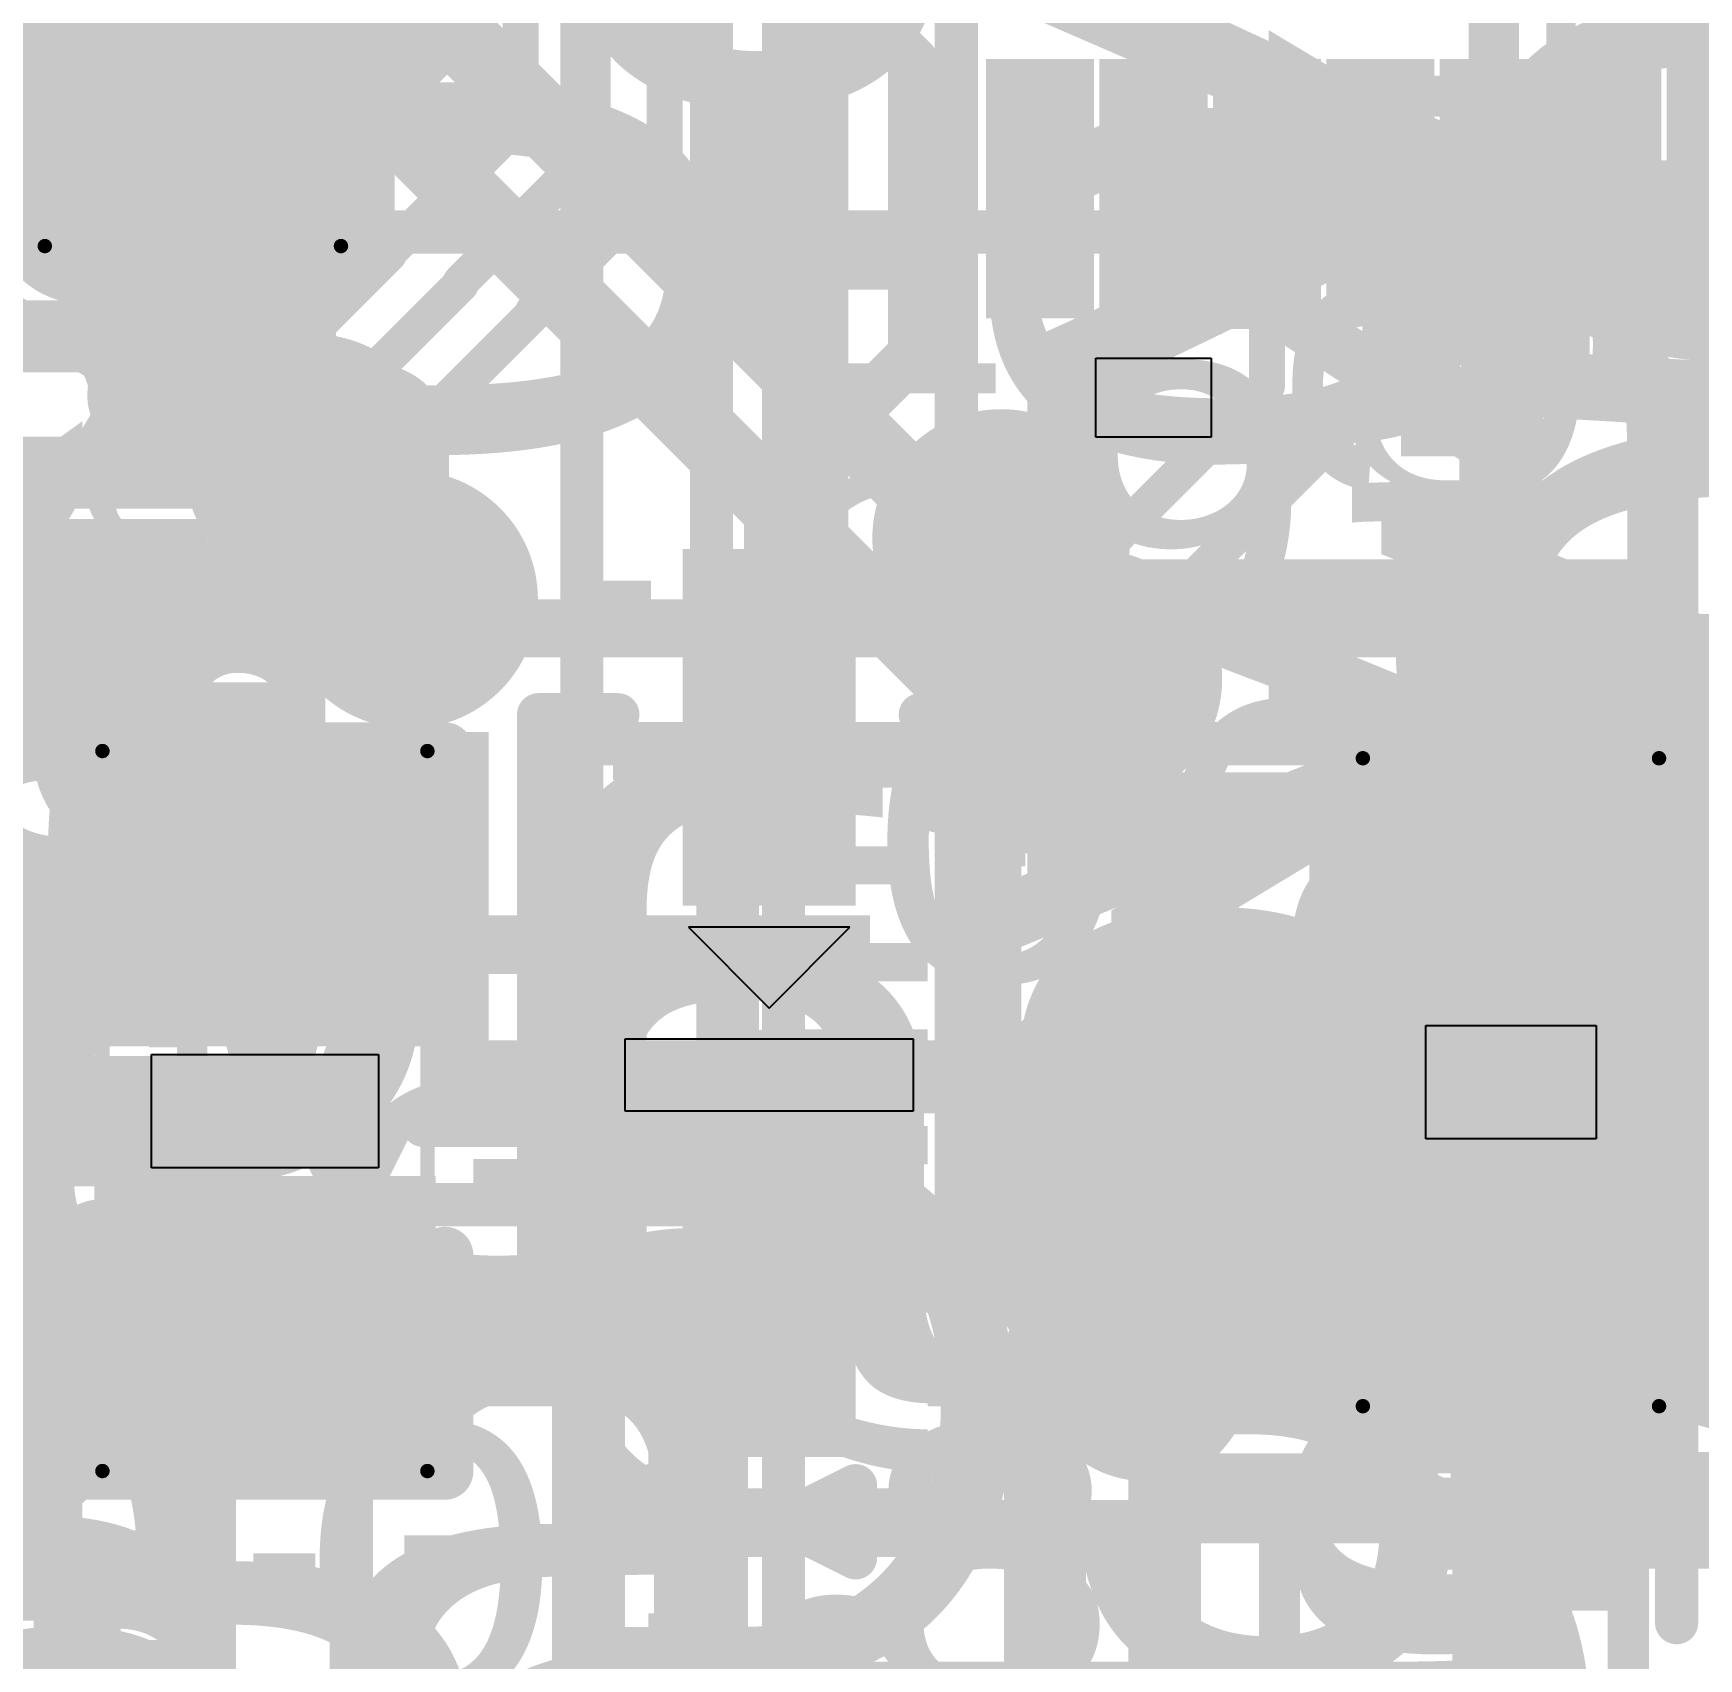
# Model space of a CAD drawing. Header units: inches. Extents: x -2.12 to 4.45, y -3.15 to 1.57.
# Drawn here: x 2.3906 to 2.6219, y -0.7616 to -0.536 of the extents above; entities that cross this region are included whole.
import ezdxf

# ---------------------------------------------------------------- set-up
doc = ezdxf.new("R2010")
doc.units = ezdxf.units.IN
doc.header["$MEASUREMENT"] = 0
for name, color, linetype in [('Bottom', 5, 'Continuous'), ('Bottom Paste', 16, 'Continuous'), ('Bottom Solder', 6, 'Continuous'), ('bPlace', 56, 'Continuous'), ('Measures', 56, 'Continuous'), ('tDocu', 76, 'Continuous'), ('Top', 1, 'Continuous'), ('Top Glue Points', 56, 'Continuous'), ('Top Overlay', 2, 'Continuous'), ('Top Paste', 8, 'Continuous'), ('Top Solder', 216, 'Continuous'), ('Top Value', 56, 'Continuous'), ('tPlace', 56, 'Continuous'), ('Via Holes', 16, 'Continuous')]:
    doc.layers.add(name, color=color, linetype=linetype)
doc.styles.add('Arial', font='', dxfattribs={"height": 0.2})
doc.styles.add('Courier New', font='', dxfattribs={"height": 0.2})
doc.styles.get('Arial').set_extended_font_data('Arial')
doc.styles.get('Courier New').set_extended_font_data('Courier New')

# ---------------------------------------------------------------- blocks, each defined once
blk = doc.blocks.new('R0603_2')
at = {"layer": 'Top'}
for points in [[(-0.043, 0.0197), (-0.013, 0.0197), (-0.013, -0.0197), (-0.043, -0.0197)], [(0.013, 0.0197), (0.043, 0.0197), (0.043, -0.0197), (0.013, -0.0197)]]:
    blk.add_hatch(color=1, dxfattribs=at).paths.add_polyline_path(points)
at = {"layer": 'Top Paste'}
for points in [[(-0.043, 0.0197), (-0.013, 0.0197), (-0.013, -0.0197), (-0.043, -0.0197)], [(0.013, 0.0197), (0.043, 0.0197), (0.043, -0.0197), (0.013, -0.0197)]]:
    blk.add_hatch(color=8, dxfattribs=at).paths.add_polyline_path(points)
at = {"layer": 'Top Solder'}
for points in [[(-0.047, 0.0237), (-0.009, 0.0237), (-0.009, -0.0237), (-0.047, -0.0237)], [(0.009, 0.0237), (0.047, 0.0237), (0.047, -0.0237), (0.009, -0.0237)]]:
    blk.add_hatch(color=216, dxfattribs=at).paths.add_polyline_path(points)
at = {"layer": 'Top', "const_width": 0.002}
for points in [[(-0.04996, -0.02256), (-0.04996, 0.02256)], [(0.04996, 0.02256), (-0.04996, 0.02256)], [(0.04996, -0.02256), (0.04996, 0.02256)], [(0.04996, -0.02256), (-0.04996, -0.02256)]]:
    blk.add_lwpolyline(points, dxfattribs=at)
at = {"layer": 'Top', "const_width": 0.001}
for points in [[(-0.05046, 0.02256, 1), (-0.04946, 0.02256, 1)], [(-0.05046, 0.02256, 1), (-0.04946, 0.02256, 1)], [(0.04946, 0.02256, 1), (0.05046, 0.02256, 1)], [(0.04946, 0.02256, 1), (0.05046, 0.02256, 1)], [(-0.05046, -0.02256, 1), (-0.04946, -0.02256, 1)], [(-0.05046, -0.02256, 1), (-0.04946, -0.02256, 1)], [(0.04946, -0.02256, 1), (0.05046, -0.02256, 1)], [(0.04946, -0.02256, 1), (0.05046, -0.02256, 1)]]:
    blk.add_lwpolyline(points, format="xyb", close=True, dxfattribs=at)
at = {"layer": 'Top Glue Points'}
for p, q in [((-0.00787, -0.01575), (-0.00787, 0.01575)), ((-0.00787, 0.01575), (0.00787, 0.01575)), ((0.00787, 0.01575), (0.00787, -0.01575)), ((0.00787, -0.01575), (-0.00787, -0.01575))]:
    blk.add_line(p, q, dxfattribs=at)
at = {"layer": 'tPlace', "const_width": 0.00787}
for points in [[(-0.05, -0.025), (-0.05, 0.025)], [(-0.02, 0.025), (-0.05, 0.025)], [(0.05, 0.025), (0.02, 0.025)], [(0.05, -0.025), (0.05, 0.025)], [(-0.02, -0.025), (-0.05, -0.025)], [(0.05, -0.025), (0.02, -0.025)]]:
    blk.add_lwpolyline(points, dxfattribs=at)
at = {"layer": 'tPlace', "const_width": 0.00394}
for points in [[(-0.05197, 0.025, 1), (-0.04803, 0.025, 1)], [(-0.05197, 0.025, 1), (-0.04803, 0.025, 1)], [(-0.02197, 0.025, 1), (-0.01803, 0.025, 1)], [(0.01803, 0.025, 1), (0.02197, 0.025, 1)], [(0.04803, 0.025, 1), (0.05197, 0.025, 1)], [(0.04803, 0.025, 1), (0.05197, 0.025, 1)], [(-0.05197, -0.025, 1), (-0.04803, -0.025, 1)], [(-0.05197, -0.025, 1), (-0.04803, -0.025, 1)], [(-0.02197, -0.025, 1), (-0.01803, -0.025, 1)], [(0.01803, -0.025, 1), (0.02197, -0.025, 1)], [(0.04803, -0.025, 1), (0.05197, -0.025, 1)], [(0.04803, -0.025, 1), (0.05197, -0.025, 1)]]:
    blk.add_lwpolyline(points, format="xyb", close=True, dxfattribs=at)
blk = doc.blocks.new('SOD323_NEX_L_3')
at = {"layer": 'Top'}
for points in [[(-0.059, 0.008), (-0.0175, 0.008), (-0.0175, -0.008), (-0.059, -0.008)], [(0.0175, 0.008), (0.059, 0.008), (0.059, -0.008), (0.0175, -0.008)]]:
    blk.add_hatch(color=1, dxfattribs=at).paths.add_polyline_path(points)
at = {"layer": 'Top Paste'}
for points in [[(-0.059, 0.008), (-0.0175, 0.008), (-0.0175, -0.008), (-0.059, -0.008)], [(0.0175, 0.008), (0.059, 0.008), (0.059, -0.008), (0.0175, -0.008)]]:
    blk.add_hatch(color=8, dxfattribs=at).paths.add_polyline_path(points)
at = {"layer": 'Top Solder'}
for points in [[(-0.063, 0.012), (-0.0135, 0.012), (-0.0135, -0.012), (-0.063, -0.012)], [(0.0135, 0.012), (0.063, 0.012), (0.063, -0.012), (0.0135, -0.012)]]:
    blk.add_hatch(color=216, dxfattribs=at).paths.add_polyline_path(points)
at = {"layer": 'Measures', "const_width": 0.006}
for points in [[(-0.053, 0.158), (-0.053, 0.058)], [(0.053, 0.158), (0.053, 0.008)], [(-0.028, 0.073), (-0.028, 0.058)], [(-0.063, 0.063), (-0.063, 0.053)], [(-0.063, 0.063), (-0.053, 0.058)], [(-0.018, 0.063), (-0.028, 0.058)], [(-0.018, 0.063), (-0.018, 0.053)], [(-0.103, 0.058), (-0.053, 0.058)], [(-0.053, 0.058), (-0.063, 0.053)], [(-0.053, 0.058), (-0.053, 0)], [(-0.028, 0.058), (-0.018, 0.053)], [(-0.028, 0.058), (0.022, 0.058)], [(-0.028, 0.058), (-0.028, 0)], [(0, 0.026), (0.236, 0.026)], [(0.053, 0.008), (0.153, 0.008)], [(0.053, 0.008), (0.053, 0)], [(-0.036, 0), (-0.036, -0.126)], [(0.036, 0), (0.036, -0.126)], [(0.053, -0.008), (0.153, -0.008)], [(0, -0.026), (0.236, -0.026)], [(-0.046, -0.122), (-0.046, -0.132)], [(-0.046, -0.122), (-0.036, -0.126)], [(0.046, -0.122), (0.036, -0.126)], [(0.046, -0.122), (0.046, -0.132)], [(-0.086, -0.126), (-0.036, -0.126)], [(-0.036, -0.126), (-0.046, -0.132)], [(-0.036, -0.126), (-0.036, -0.142)], [(0.036, -0.126), (0.046, -0.132)], [(0.036, -0.126), (0.086, -0.126)], [(0.036, -0.126), (0.036, -0.142)]]:
    blk.add_lwpolyline(points, dxfattribs=at)
at = {"layer": 'Measures', "const_width": 0.003}
for points in [[(-0.0295, 0.073, 1), (-0.0265, 0.073, 1)], [(-0.0645, 0.063, 1), (-0.0615, 0.063, 1)], [(-0.0645, 0.063, 1), (-0.0615, 0.063, 1)], [(-0.0195, 0.063, 1), (-0.0165, 0.063, 1)], [(-0.0195, 0.063, 1), (-0.0165, 0.063, 1)], [(-0.0545, 0.058, 1), (-0.0515, 0.058, 1)], [(-0.0545, 0.058, 1), (-0.0515, 0.058, 1)], [(-0.0545, 0.058, 1), (-0.0515, 0.058, 1)], [(-0.0545, 0.058, 1), (-0.0515, 0.058, 1)], [(-0.0545, 0.058, 1), (-0.0515, 0.058, 1)], [(-0.0295, 0.058, 1), (-0.0265, 0.058, 1)], [(-0.0295, 0.058, 1), (-0.0265, 0.058, 1)], [(-0.0295, 0.058, 1), (-0.0265, 0.058, 1)], [(-0.0295, 0.058, 1), (-0.0265, 0.058, 1)], [(-0.0295, 0.058, 1), (-0.0265, 0.058, 1)], [(0.0205, 0.058, 1), (0.0235, 0.058, 1)], [(-0.0645, 0.053, 1), (-0.0615, 0.053, 1)], [(-0.0645, 0.053, 1), (-0.0615, 0.053, 1)], [(-0.0195, 0.053, 1), (-0.0165, 0.053, 1)], [(-0.0195, 0.053, 1), (-0.0165, 0.053, 1)], [(-0.0015, 0.026, 1), (0.0015, 0.026, 1)], [(0.0515, 0.008, 1), (0.0545, 0.008, 1)], [(0.0515, 0.008, 1), (0.0545, 0.008, 1)], [(0.0515, 0.008, 1), (0.0545, 0.008, 1)], [(-0.0545, 0, 1), (-0.0515, 0, 1)], [(-0.0375, 0, 1), (-0.0345, 0, 1)], [(-0.0295, 0, 1), (-0.0265, 0, 1)], [(0.0345, 0, 1), (0.0375, 0, 1)], [(0.0515, 0, 1), (0.0545, 0, 1)], [(0.0515, -0.008, 1), (0.0545, -0.008, 1)], [(-0.0015, -0.026, 1), (0.0015, -0.026, 1)], [(-0.0475, -0.122, 1), (-0.0445, -0.122, 1)], [(-0.0475, -0.122, 1), (-0.0445, -0.122, 1)], [(0.0445, -0.122, 1), (0.0475, -0.122, 1)], [(0.0445, -0.122, 1), (0.0475, -0.122, 1)], [(-0.0875, -0.126, 1), (-0.0845, -0.126, 1)], [(-0.0375, -0.126, 1), (-0.0345, -0.126, 1)], [(-0.0375, -0.126, 1), (-0.0345, -0.126, 1)], [(-0.0375, -0.126, 1), (-0.0345, -0.126, 1)], [(-0.0375, -0.126, 1), (-0.0345, -0.126, 1)], [(-0.0375, -0.126, 1), (-0.0345, -0.126, 1)], [(0.0345, -0.126, 1), (0.0375, -0.126, 1)], [(0.0345, -0.126, 1), (0.0375, -0.126, 1)], [(0.0345, -0.126, 1), (0.0375, -0.126, 1)], [(0.0345, -0.126, 1), (0.0375, -0.126, 1)], [(0.0345, -0.126, 1), (0.0375, -0.126, 1)], [(0.0845, -0.126, 1), (0.0875, -0.126, 1)], [(-0.0475, -0.132, 1), (-0.0445, -0.132, 1)], [(-0.0475, -0.132, 1), (-0.0445, -0.132, 1)], [(0.0445, -0.132, 1), (0.0475, -0.132, 1)], [(0.0445, -0.132, 1), (0.0475, -0.132, 1)]]:
    blk.add_lwpolyline(points, format="xyb", close=True, dxfattribs=at)
at = {"layer": 'tDocu', "const_width": 0.006}
for points in [[(-0.036, 0.026), (-0.036, -0.026)], [(-0.036, 0.026), (0.036, 0.026)], [(0.036, 0.026), (0.036, -0.026)], [(-0.053, 0.008), (-0.053, -0.008)], [(-0.053, 0.008), (-0.036, 0.008)], [(-0.036, 0.008), (-0.036, -0.008)], [(0.035, 0.008), (0.053, 0.008)], [(0.035, 0.008), (0.036, -0.008)], [(0.053, 0.008), (0.053, -0.008)], [(-0.053, -0.008), (-0.036, -0.008)], [(0.036, -0.008), (0.053, -0.008)], [(-0.036, -0.026), (0.036, -0.026)]]:
    blk.add_lwpolyline(points, dxfattribs=at)
at = {"layer": 'tDocu', "const_width": 0.003}
for points in [[(-0.0375, 0.026, 1), (-0.0345, 0.026, 1)], [(-0.0375, 0.026, 1), (-0.0345, 0.026, 1)], [(0.0345, 0.026, 1), (0.0375, 0.026, 1)], [(0.0345, 0.026, 1), (0.0375, 0.026, 1)], [(-0.0545, 0.008, 1), (-0.0515, 0.008, 1)], [(-0.0545, 0.008, 1), (-0.0515, 0.008, 1)], [(-0.0375, 0.008, 1), (-0.0345, 0.008, 1)], [(-0.0375, 0.008, 1), (-0.0345, 0.008, 1)], [(0.0335, 0.008, 1), (0.0365, 0.008, 1)], [(0.0335, 0.008, 1), (0.0365, 0.008, 1)], [(0.0515, 0.008, 1), (0.0545, 0.008, 1)], [(0.0515, 0.008, 1), (0.0545, 0.008, 1)], [(-0.0545, -0.008, 1), (-0.0515, -0.008, 1)], [(-0.0545, -0.008, 1), (-0.0515, -0.008, 1)], [(-0.0375, -0.008, 1), (-0.0345, -0.008, 1)], [(-0.0375, -0.008, 1), (-0.0345, -0.008, 1)], [(0.0345, -0.008, 1), (0.0375, -0.008, 1)], [(0.0345, -0.008, 1), (0.0375, -0.008, 1)], [(0.0515, -0.008, 1), (0.0545, -0.008, 1)], [(0.0515, -0.008, 1), (0.0545, -0.008, 1)], [(-0.0375, -0.026, 1), (-0.0345, -0.026, 1)], [(-0.0375, -0.026, 1), (-0.0345, -0.026, 1)], [(0.0345, -0.026, 1), (0.0375, -0.026, 1)], [(0.0345, -0.026, 1), (0.0375, -0.026, 1)]]:
    blk.add_lwpolyline(points, format="xyb", close=True, dxfattribs=at)
at = {"layer": 'tPlace'}
for p, q in [((-0.015, -0.02), (-0.015, 0.02)), ((-0.015, 0.02), (-0.005, 0.02)), ((-0.005, 0.02), (-0.005, -0.02)), ((0.0105, 0.01121), (-0.00071, 0)), ((0.0105, -0.01121), (0.0105, 0.01121)), ((-0.00071, 0), (0.0105, -0.01121)), ((-0.005, -0.02), (-0.015, -0.02))]:
    blk.add_line(p, q, dxfattribs=at)
at = {"layer": 'tPlace', "const_width": 0.006}
for points in [[(-0.04, 0.032), (-0.04, 0.02)], [(-0.04, 0.032), (0.04, 0.032)], [(0.04, 0.032), (0.04, 0.021)], [(-0.04, -0.02), (-0.04, -0.032)], [(0.04, -0.021), (0.04, -0.032)], [(-0.04, -0.032), (0.04, -0.032)]]:
    blk.add_lwpolyline(points, dxfattribs=at)
at = {"layer": 'tPlace', "const_width": 0.003}
for points in [[(-0.0415, 0.032, 1), (-0.0385, 0.032, 1)], [(-0.0415, 0.032, 1), (-0.0385, 0.032, 1)], [(0.0385, 0.032, 1), (0.0415, 0.032, 1)], [(0.0385, 0.032, 1), (0.0415, 0.032, 1)], [(0.0385, 0.021, 1), (0.0415, 0.021, 1)], [(-0.0415, 0.02, 1), (-0.0385, 0.02, 1)], [(-0.0415, -0.02, 1), (-0.0385, -0.02, 1)], [(0.0385, -0.021, 1), (0.0415, -0.021, 1)], [(-0.0415, -0.032, 1), (-0.0385, -0.032, 1)], [(-0.0415, -0.032, 1), (-0.0385, -0.032, 1)], [(0.0385, -0.032, 1), (0.0415, -0.032, 1)], [(0.0385, -0.032, 1), (0.0415, -0.032, 1)]]:
    blk.add_lwpolyline(points, format="xyb", close=True, dxfattribs=at)
at = {"layer": 'Measures', "style": 'Courier New'}
blk.add_text('0.018in/0.457mm', height=0.03875, dxfattribs=at).set_placement((-0.199, 0.078))
blk = doc.blocks.new('SOD323_NEX_L_8')
at = {"layer": 'Measures', "style": 'Courier New'}
for s, height, p in [('0.071in/1.803mm', 0.03875, (-0.159, -0.172)), ('Default Padstyle: RX41p5Y16D0T', 0.0775, (-0.644, -0.333)), ('Alt 1 Padstyle: OX60Y90D30P', 0.0775, (-0.583, -0.408))]:
    blk.add_text(s, height=height, dxfattribs=at).set_placement(p)
blk = doc.blocks.new('SOD323_NEX_L_9')
at = {"layer": 'Measures', "const_width": 0.006}
for points in [[(-0.053, 0.158), (-0.053, 0.173)], [(0.053, 0.158), (0.053, 0.173)], [(-0.063, 0.153), (-0.063, 0.163)], [(-0.063, 0.163), (-0.053, 0.158)], [(0.053, 0.158), (0.063, 0.163)], [(0.063, 0.153), (0.063, 0.163)], [(-0.103, 0.158), (-0.053, 0.158)], [(-0.063, 0.153), (-0.053, 0.158)], [(-0.053, 0.058), (-0.053, 0.158)], [(0.053, 0.158), (0.063, 0.153)], [(0.053, 0.158), (0.103, 0.158)], [(0.053, 0.008), (0.053, 0.158)]]:
    blk.add_lwpolyline(points, dxfattribs=at)
at = {"layer": 'Measures', "const_width": 0.003}
for points in [[(-0.0545, 0.173, 1), (-0.0515, 0.173, 1)], [(0.0515, 0.173, 1), (0.0545, 0.173, 1)], [(-0.0645, 0.163, 1), (-0.0615, 0.163, 1)], [(-0.0645, 0.163, 1), (-0.0615, 0.163, 1)], [(0.0615, 0.163, 1), (0.0645, 0.163, 1)], [(0.0615, 0.163, 1), (0.0645, 0.163, 1)], [(-0.1045, 0.158, 1), (-0.1015, 0.158, 1)], [(-0.0545, 0.158, 1), (-0.0515, 0.158, 1)], [(-0.0545, 0.158, 1), (-0.0515, 0.158, 1)], [(-0.0545, 0.158, 1), (-0.0515, 0.158, 1)], [(-0.0545, 0.158, 1), (-0.0515, 0.158, 1)], [(-0.0545, 0.158, 1), (-0.0515, 0.158, 1)], [(0.0515, 0.158, 1), (0.0545, 0.158, 1)], [(0.0515, 0.158, 1), (0.0545, 0.158, 1)], [(0.0515, 0.158, 1), (0.0545, 0.158, 1)], [(0.0515, 0.158, 1), (0.0545, 0.158, 1)], [(0.0515, 0.158, 1), (0.0545, 0.158, 1)], [(-0.0645, 0.153, 1), (-0.0615, 0.153, 1)], [(-0.0645, 0.153, 1), (-0.0615, 0.153, 1)], [(0.0615, 0.153, 1), (0.0645, 0.153, 1)], [(0.0615, 0.153, 1), (0.0645, 0.153, 1)]]:
    blk.add_lwpolyline(points, format="xyb", close=True, dxfattribs=at)
at = {"layer": 'Measures', "style": 'Courier New'}
for s, p in [('0.106in/2.692mm', (-0.159, 0.178)), ('0.018in/0.457mm', (-0.199, 0.078))]:
    blk.add_text(s, height=0.03875, dxfattribs=at).set_placement(p)
blk = doc.blocks.new('SOD323_NEX_L_10')
at = {"layer": 'Measures', "style": 'Courier New'}
for s, p in [('0.106in/2.692mm', (-0.159, 0.178)), ('0.018in/0.457mm', (-0.199, 0.078)), ('0.016in/0.406mm', (0.173, -0.012)), ('0.053in/1.346mm', (0.256, -0.012))]:
    blk.add_text(s, height=0.03875, dxfattribs=at).set_placement(p)
blk = doc.blocks.new('SOD323_NEX_L_11')
at = {"layer": 'Measures', "const_width": 0.006}
blk.add_lwpolyline([(-0.053, 0.158), (-0.103, 0.158)], dxfattribs=at)
at = {"layer": 'Measures', "const_width": 0.003}
blk.add_lwpolyline([(-0.1045, 0.158, 1), (-0.1015, 0.158, 1)], format="xyb", close=True, dxfattribs=at)
at = {"layer": 'Measures', "style": 'Courier New'}
blk.add_text('0.106in/2.692mm', height=0.03875, dxfattribs=at).set_placement((-0.159, 0.178))
blk = doc.blocks.new('SMT_PAD_R1_5MM_B_23')
at = {"layer": 'Bottom'}
h = blk.add_hatch(color=5, dxfattribs=at)
edge = h.paths.add_edge_path()
edge.add_arc((0, 0), 0.02953, 0, 360)
at = {"layer": 'Bottom Paste'}
h = blk.add_hatch(color=16, dxfattribs=at)
edge = h.paths.add_edge_path()
edge.add_arc((0, 0), 0.02953, 0, 360)
at = {"layer": 'Bottom Solder'}
h = blk.add_hatch(color=6, dxfattribs=at)
edge = h.paths.add_edge_path()
edge.add_arc((0, 0), 0.03353, 0, 360)
blk = doc.blocks.new('SMT_PAD_R1_5MM_B_24')
at = {"layer": 'Bottom'}
h = blk.add_hatch(color=5, dxfattribs=at)
edge = h.paths.add_edge_path()
edge.add_arc((0, 0), 0.02953, 0, 360)
at = {"layer": 'Bottom Paste'}
h = blk.add_hatch(color=16, dxfattribs=at)
edge = h.paths.add_edge_path()
edge.add_arc((0, 0), 0.02953, 0, 360)
at = {"layer": 'Bottom Solder'}
h = blk.add_hatch(color=6, dxfattribs=at)
edge = h.paths.add_edge_path()
edge.add_arc((0, 0), 0.03353, 0, 360)
blk = doc.blocks.new('SMT_PAD_R1_5MM_B_25')
at = {"layer": 'Bottom'}
h = blk.add_hatch(color=5, dxfattribs=at)
edge = h.paths.add_edge_path()
edge.add_arc((0, 0), 0.02953, 0, 360)
at = {"layer": 'Bottom Paste'}
h = blk.add_hatch(color=16, dxfattribs=at)
edge = h.paths.add_edge_path()
edge.add_arc((0, 0), 0.02953, 0, 360)
at = {"layer": 'Bottom Solder'}
h = blk.add_hatch(color=6, dxfattribs=at)
edge = h.paths.add_edge_path()
edge.add_arc((0, 0), 0.03353, 0, 360)
blk = doc.blocks.new('C0603_105')
at = {"layer": 'Top'}
for points in [[(-0.043, 0.0197), (-0.013, 0.0197), (-0.013, -0.0197), (-0.043, -0.0197)], [(0.013, 0.0197), (0.043, 0.0197), (0.043, -0.0197), (0.013, -0.0197)]]:
    blk.add_hatch(color=1, dxfattribs=at).paths.add_polyline_path(points)
at = {"layer": 'Top Paste'}
for points in [[(-0.043, 0.0197), (-0.013, 0.0197), (-0.013, -0.0197), (-0.043, -0.0197)], [(0.013, 0.0197), (0.043, 0.0197), (0.043, -0.0197), (0.013, -0.0197)]]:
    blk.add_hatch(color=8, dxfattribs=at).paths.add_polyline_path(points)
at = {"layer": 'Top Solder'}
for points in [[(-0.047, 0.0237), (-0.009, 0.0237), (-0.009, -0.0237), (-0.047, -0.0237)], [(0.009, 0.0237), (0.047, 0.0237), (0.047, -0.0237), (0.009, -0.0237)]]:
    blk.add_hatch(color=216, dxfattribs=at).paths.add_polyline_path(points)
at = {"layer": 'Top', "const_width": 0.002}
for points in [[(-0.04496, 0.02056), (-0.04496, -0.02056)], [(-0.04496, 0.02056), (0.04496, 0.02056)], [(0.04496, 0.02056), (0.04496, -0.02056)], [(-0.04496, -0.02056), (0.04496, -0.02056)]]:
    blk.add_lwpolyline(points, dxfattribs=at)
at = {"layer": 'Top', "const_width": 0.001}
for points in [[(-0.04546, 0.02056, 1), (-0.04446, 0.02056, 1)], [(-0.04546, 0.02056, 1), (-0.04446, 0.02056, 1)], [(0.04446, 0.02056, 1), (0.04546, 0.02056, 1)], [(0.04446, 0.02056, 1), (0.04546, 0.02056, 1)], [(-0.04546, -0.02056, 1), (-0.04446, -0.02056, 1)], [(-0.04546, -0.02056, 1), (-0.04446, -0.02056, 1)], [(0.04446, -0.02056, 1), (0.04546, -0.02056, 1)], [(0.04446, -0.02056, 1), (0.04546, -0.02056, 1)]]:
    blk.add_lwpolyline(points, format="xyb", close=True, dxfattribs=at)
at = {"layer": 'Top Glue Points'}
for p, q in [((-0.00787, -0.01181), (-0.00787, 0.01181)), ((-0.00787, 0.01181), (0.00787, 0.01181)), ((0.00787, 0.01181), (0.00787, -0.01181)), ((0.00787, -0.01181), (-0.00787, -0.01181))]:
    blk.add_line(p, q, dxfattribs=at)
at = {"layer": 'tPlace', "const_width": 0.006}
for points in [[(-0.05, 0.015, -0.414214), (-0.04, 0.025)], [(0.04, 0.025, -0.414214), (0.05, 0.015)], [(0.05, -0.01, -0.414214), (0.035, -0.025)], [(-0.04, -0.025, -0.414214), (-0.05, -0.015)]]:
    blk.add_lwpolyline(points, format="xyb", dxfattribs=at)
for points in [[(-0.04, 0.025), (-0.01, 0.025)], [(0.01, 0.025), (0.04, 0.025)], [(-0.05, 0.015), (-0.05, -0.015)], [(0.05, 0.015), (0.05, -0.01)], [(-0.04, -0.025), (-0.01, -0.025)], [(0.01, -0.025), (0.035, -0.025)]]:
    blk.add_lwpolyline(points, dxfattribs=at)
at = {"layer": 'tPlace', "const_width": 0.003}
for points in [[(-0.0415, 0.025, 1), (-0.0385, 0.025, 1)], [(-0.0415, 0.025, 1), (-0.0385, 0.025, 1)], [(-0.0115, 0.025, 1), (-0.0085, 0.025, 1)], [(0.0085, 0.025, 1), (0.0115, 0.025, 1)], [(0.0385, 0.025, 1), (0.0415, 0.025, 1)], [(0.0385, 0.025, 1), (0.0415, 0.025, 1)], [(-0.0515, 0.015, 1), (-0.0485, 0.015, 1)], [(-0.0515, 0.015, 1), (-0.0485, 0.015, 1)], [(0.0485, 0.015, 1), (0.0515, 0.015, 1)], [(0.0485, 0.015, 1), (0.0515, 0.015, 1)], [(0.0485, -0.01, 1), (0.0515, -0.01, 1)], [(0.0485, -0.01, 1), (0.0515, -0.01, 1)], [(-0.0515, -0.015, 1), (-0.0485, -0.015, 1)], [(-0.0515, -0.015, 1), (-0.0485, -0.015, 1)], [(-0.0415, -0.025, 1), (-0.0385, -0.025, 1)], [(-0.0415, -0.025, 1), (-0.0385, -0.025, 1)], [(-0.0115, -0.025, 1), (-0.0085, -0.025, 1)], [(0.0085, -0.025, 1), (0.0115, -0.025, 1)], [(0.0335, -0.025, 1), (0.0365, -0.025, 1)], [(0.0335, -0.025, 1), (0.0365, -0.025, 1)]]:
    blk.add_lwpolyline(points, format="xyb", close=True, dxfattribs=at)
blk = doc.blocks.new('SMD3225_3_2X2_5X0_7_MTC_L_110')
at = {"layer": 'Measures', "style": 'Courier New'}
for s, height, p in [('0.102in/2.591mm', 0.03875, (-0.159, -0.21)), ('Inner Pad Padstyle: RX47Y-4D0T', 0.0775, (-0.666, -0.315)), ('Outer Pad Padstyle: RX47Y59D0T', 0.0775, (-0.659, -0.415))]:
    blk.add_text(s, height=height, dxfattribs=at).set_placement(p)
blk = doc.blocks.new('RP2040TR7_RPI_L_111')
at = {"layer": 'Top'}
for points in [[(0.146, -0.00438), (0.146, -0.01138), (0.118, -0.01138), (0.118, -0.00438)], [(0.146, -0.02013), (0.146, -0.02713), (0.118, -0.02713), (0.118, -0.02013)], [(0.146, -0.03588), (0.146, -0.04288), (0.118, -0.04288), (0.118, -0.03588)], [(0.146, -0.05163), (0.146, -0.05863), (0.118, -0.05863), (0.118, -0.05163)], [(0.146, -0.06738), (0.146, -0.07438), (0.118, -0.07438), (0.118, -0.06738)], [(0.146, -0.08313), (0.146, -0.09013), (0.118, -0.09013), (0.118, -0.08313)], [(0.146, -0.09888), (0.146, -0.10588), (0.118, -0.10588), (0.118, -0.09888)]]:
    blk.add_hatch(color=1, dxfattribs=at).paths.add_polyline_path(points)
at = {"layer": 'Top Paste'}
for points in [[(0.146, -0.00438), (0.146, -0.01138), (0.118, -0.01138), (0.118, -0.00438)], [(0.146, -0.02013), (0.146, -0.02713), (0.118, -0.02713), (0.118, -0.02013)], [(0.146, -0.03588), (0.146, -0.04288), (0.118, -0.04288), (0.118, -0.03588)], [(0.146, -0.05163), (0.146, -0.05863), (0.118, -0.05863), (0.118, -0.05163)], [(0.146, -0.06738), (0.146, -0.07438), (0.118, -0.07438), (0.118, -0.06738)], [(0.146, -0.08313), (0.146, -0.09013), (0.118, -0.09013), (0.118, -0.08313)], [(0.146, -0.09888), (0.146, -0.10588), (0.118, -0.10588), (0.118, -0.09888)]]:
    blk.add_hatch(color=8, dxfattribs=at).paths.add_polyline_path(points)
at = {"layer": 'Top Solder'}
for points in [[(0.15, -0.00038), (0.15, -0.01538), (0.114, -0.01538), (0.114, -0.00038)], [(0.15, -0.01613), (0.15, -0.03113), (0.114, -0.03113), (0.114, -0.01613)], [(0.15, -0.03188), (0.15, -0.04688), (0.114, -0.04688), (0.114, -0.03188)], [(0.15, -0.04763), (0.15, -0.06263), (0.114, -0.06263), (0.114, -0.04763)], [(0.15, -0.06338), (0.15, -0.07838), (0.114, -0.07838), (0.114, -0.06338)], [(0.15, -0.07913), (0.15, -0.09413), (0.114, -0.09413), (0.114, -0.07913)], [(0.15, -0.09488), (0.15, -0.10988), (0.114, -0.10988), (0.114, -0.09488)]]:
    blk.add_hatch(color=216, dxfattribs=at).paths.add_polyline_path(points)
at = {"layer": 'Measures', "const_width": 0.006}
for points in [[(0.317, -0.138), (0.317, 0.138)], [(0.138, -0.267), (0.138, 0.102)], [(0.322, -0.128), (0.312, -0.128)], [(0.317, -0.138), (0.312, -0.128)], [(0.317, -0.138), (0.322, -0.128)], [(0.317, -0.138), (-0.267, -0.138)], [(0.332, -0.138), (0.317, -0.138)]]:
    blk.add_lwpolyline(points, dxfattribs=at)
at = {"layer": 'Measures', "const_width": 0.003}
for points in [[(0.3105, -0.128, 1), (0.3135, -0.128, 1)], [(0.3105, -0.128, 1), (0.3135, -0.128, 1)], [(0.3205, -0.128, 1), (0.3235, -0.128, 1)], [(0.3205, -0.128, 1), (0.3235, -0.128, 1)], [(0.3155, -0.138, 1), (0.3185, -0.138, 1)], [(0.3155, -0.138, 1), (0.3185, -0.138, 1)], [(0.3155, -0.138, 1), (0.3185, -0.138, 1)], [(0.3155, -0.138, 1), (0.3185, -0.138, 1)], [(0.3155, -0.138, 1), (0.3185, -0.138, 1)], [(0.3305, -0.138, 1), (0.3335, -0.138, 1)]]:
    blk.add_lwpolyline(points, format="xyb", close=True, dxfattribs=at)
at = {"layer": 'tDocu', "const_width": 0.006}
for points in [[(0.138, -0.138), (0.138, 0.138)], [(0.138, -0.012), (0.138, -0.003)], [(0.138, -0.028), (0.138, -0.019)], [(0.138, -0.044), (0.138, -0.035)], [(0.138, -0.06), (0.138, -0.051)], [(0.138, -0.075), (0.138, -0.066)], [(0.138, -0.091), (0.138, -0.082)], [(0.138, -0.107), (0.138, -0.098)], [(0.138, -0.138), (-0.138, -0.138)]]:
    blk.add_lwpolyline(points, dxfattribs=at)
at = {"layer": 'tDocu', "const_width": 0.003}
for points in [[(0.1365, -0.012, 1), (0.1395, -0.012, 1)], [(0.1365, -0.019, 1), (0.1395, -0.019, 1)], [(0.1365, -0.028, 1), (0.1395, -0.028, 1)], [(0.1365, -0.035, 1), (0.1395, -0.035, 1)], [(0.1365, -0.044, 1), (0.1395, -0.044, 1)], [(0.1365, -0.051, 1), (0.1395, -0.051, 1)], [(0.1365, -0.06, 1), (0.1395, -0.06, 1)], [(0.1365, -0.066, 1), (0.1395, -0.066, 1)], [(0.1365, -0.075, 1), (0.1395, -0.075, 1)], [(0.1365, -0.082, 1), (0.1395, -0.082, 1)], [(0.1365, -0.091, 1), (0.1395, -0.091, 1)], [(0.1365, -0.098, 1), (0.1395, -0.098, 1)], [(0.1365, -0.107, 1), (0.1395, -0.107, 1)], [(0.1365, -0.138, 1), (0.1395, -0.138, 1)], [(0.1365, -0.138, 1), (0.1395, -0.138, 1)]]:
    blk.add_lwpolyline(points, format="xyb", close=True, dxfattribs=at)
at = {"layer": 'tPlace'}
for p, q in [((0.1555, -0.07863), (0.1665, -0.07863)), ((0.1555, -0.09463), (0.1555, -0.07863)), ((0.1665, -0.07863), (0.1665, -0.09463)), ((0.1665, -0.09463), (0.1555, -0.09463))]:
    blk.add_line(p, q, dxfattribs=at)
at = {"layer": 'tPlace', "const_width": 0.006}
for points in [[(0.143, -0.143), (0.143, -0.119)], [(0.143, -0.143), (0.119, -0.143)]]:
    blk.add_lwpolyline(points, dxfattribs=at)
at = {"layer": 'tPlace', "const_width": 0.003}
for points in [[(0.1415, -0.119, 1), (0.1445, -0.119, 1)], [(0.1175, -0.143, 1), (0.1205, -0.143, 1)], [(0.1415, -0.143, 1), (0.1445, -0.143, 1)], [(0.1415, -0.143, 1), (0.1445, -0.143, 1)]]:
    blk.add_lwpolyline(points, format="xyb", close=True, dxfattribs=at)
blk = doc.blocks.new('W25Q16JVUXIQ_WIN_L_112')
at = {"layer": 'Measures', "style": 'Courier New'}
for s, p in [('Default Padstyle: RX28Y10D0T', (-0.599, -0.41)), ('Heat Tab Padstyle: RX8Y63D0T', (-0.613, -0.47))]:
    blk.add_text(s, height=0.0775, dxfattribs=at).set_placement(p)
blk = doc.blocks.new('C0603_119')
at = {"layer": 'Top'}
for points in [[(-0.043, 0.0197), (-0.013, 0.0197), (-0.013, -0.0197), (-0.043, -0.0197)], [(0.013, 0.0197), (0.043, 0.0197), (0.043, -0.0197), (0.013, -0.0197)]]:
    blk.add_hatch(color=1, dxfattribs=at).paths.add_polyline_path(points)
at = {"layer": 'Top Paste'}
for points in [[(-0.043, 0.0197), (-0.013, 0.0197), (-0.013, -0.0197), (-0.043, -0.0197)], [(0.013, 0.0197), (0.043, 0.0197), (0.043, -0.0197), (0.013, -0.0197)]]:
    blk.add_hatch(color=8, dxfattribs=at).paths.add_polyline_path(points)
at = {"layer": 'Top Solder'}
for points in [[(-0.047, 0.0237), (-0.009, 0.0237), (-0.009, -0.0237), (-0.047, -0.0237)], [(0.009, 0.0237), (0.047, 0.0237), (0.047, -0.0237), (0.009, -0.0237)]]:
    blk.add_hatch(color=216, dxfattribs=at).paths.add_polyline_path(points)
at = {"layer": 'Top', "const_width": 0.002}
for points in [[(-0.04496, 0.02056), (-0.04496, -0.02056)], [(-0.04496, 0.02056), (0.04496, 0.02056)], [(0.04496, 0.02056), (0.04496, -0.02056)], [(-0.04496, -0.02056), (0.04496, -0.02056)]]:
    blk.add_lwpolyline(points, dxfattribs=at)
at = {"layer": 'Top', "const_width": 0.001}
for points in [[(-0.04546, 0.02056, 1), (-0.04446, 0.02056, 1)], [(-0.04546, 0.02056, 1), (-0.04446, 0.02056, 1)], [(0.04446, 0.02056, 1), (0.04546, 0.02056, 1)], [(0.04446, 0.02056, 1), (0.04546, 0.02056, 1)], [(-0.04546, -0.02056, 1), (-0.04446, -0.02056, 1)], [(-0.04546, -0.02056, 1), (-0.04446, -0.02056, 1)], [(0.04446, -0.02056, 1), (0.04546, -0.02056, 1)], [(0.04446, -0.02056, 1), (0.04546, -0.02056, 1)]]:
    blk.add_lwpolyline(points, format="xyb", close=True, dxfattribs=at)
at = {"layer": 'Top Glue Points'}
for p, q in [((-0.00787, -0.01181), (-0.00787, 0.01181)), ((-0.00787, 0.01181), (0.00787, 0.01181)), ((0.00787, 0.01181), (0.00787, -0.01181)), ((0.00787, -0.01181), (-0.00787, -0.01181))]:
    blk.add_line(p, q, dxfattribs=at)
at = {"layer": 'tPlace', "const_width": 0.006}
for points in [[(-0.05, 0.015, -0.414214), (-0.04, 0.025)], [(0.04, 0.025, -0.414214), (0.05, 0.015)], [(0.05, -0.01, -0.414214), (0.035, -0.025)], [(-0.04, -0.025, -0.414214), (-0.05, -0.015)]]:
    blk.add_lwpolyline(points, format="xyb", dxfattribs=at)
for points in [[(-0.04, 0.025), (-0.01, 0.025)], [(0.01, 0.025), (0.04, 0.025)], [(-0.05, 0.015), (-0.05, -0.015)], [(0.05, 0.015), (0.05, -0.01)], [(-0.04, -0.025), (-0.01, -0.025)], [(0.01, -0.025), (0.035, -0.025)]]:
    blk.add_lwpolyline(points, dxfattribs=at)
at = {"layer": 'tPlace', "const_width": 0.003}
for points in [[(-0.0415, 0.025, 1), (-0.0385, 0.025, 1)], [(-0.0415, 0.025, 1), (-0.0385, 0.025, 1)], [(-0.0115, 0.025, 1), (-0.0085, 0.025, 1)], [(0.0085, 0.025, 1), (0.0115, 0.025, 1)], [(0.0385, 0.025, 1), (0.0415, 0.025, 1)], [(0.0385, 0.025, 1), (0.0415, 0.025, 1)], [(-0.0515, 0.015, 1), (-0.0485, 0.015, 1)], [(-0.0515, 0.015, 1), (-0.0485, 0.015, 1)], [(0.0485, 0.015, 1), (0.0515, 0.015, 1)], [(0.0485, 0.015, 1), (0.0515, 0.015, 1)], [(0.0485, -0.01, 1), (0.0515, -0.01, 1)], [(0.0485, -0.01, 1), (0.0515, -0.01, 1)], [(-0.0515, -0.015, 1), (-0.0485, -0.015, 1)], [(-0.0515, -0.015, 1), (-0.0485, -0.015, 1)], [(-0.0415, -0.025, 1), (-0.0385, -0.025, 1)], [(-0.0415, -0.025, 1), (-0.0385, -0.025, 1)], [(-0.0115, -0.025, 1), (-0.0085, -0.025, 1)], [(0.0085, -0.025, 1), (0.0115, -0.025, 1)], [(0.0335, -0.025, 1), (0.0365, -0.025, 1)], [(0.0335, -0.025, 1), (0.0365, -0.025, 1)]]:
    blk.add_lwpolyline(points, format="xyb", close=True, dxfattribs=at)

msp = doc.modelspace()

# ---------------------------------------------------------------- hatches: boundary and pattern name
at = {"layer": 'Bottom'}
h = msp.add_hatch(color=5, dxfattribs=at)
edge = h.paths.add_edge_path()
edge.add_arc((2.41479, -0.5781), 0.013905, 0, 360)
h = msp.add_hatch(color=5, dxfattribs=at)
edge = h.paths.add_edge_path()
edge.add_arc((2.42945, -0.5957), 0.013905, 0, 360)
h = msp.add_hatch(color=5, dxfattribs=at)
edge = h.paths.add_edge_path()
edge.add_arc((2.52504, -0.60611), 0.013905, 0, 360)
h = msp.add_hatch(color=5, dxfattribs=at)
edge = h.paths.add_edge_path()
edge.add_arc((2.4428, -0.61461), 0.013905, 0, 360)
h = msp.add_hatch(color=5, dxfattribs=at)
edge = h.paths.add_edge_path()
edge.add_arc((2.5378, -0.62561), 0.013905, 0, 360)
at = {"layer": 'Bottom Solder'}
h = msp.add_hatch(color=6, dxfattribs=at)
edge = h.paths.add_edge_path()
edge.add_arc((2.41479, -0.5781), 0.017905, 0, 360)
h = msp.add_hatch(color=6, dxfattribs=at)
edge = h.paths.add_edge_path()
edge.add_arc((2.42945, -0.5957), 0.017905, 0, 360)
h = msp.add_hatch(color=6, dxfattribs=at)
edge = h.paths.add_edge_path()
edge.add_arc((2.52504, -0.60611), 0.017905, 0, 360)
h = msp.add_hatch(color=6, dxfattribs=at)
edge = h.paths.add_edge_path()
edge.add_arc((2.4428, -0.61461), 0.017905, 0, 360)
h = msp.add_hatch(color=6, dxfattribs=at)
edge = h.paths.add_edge_path()
edge.add_arc((2.5378, -0.62561), 0.017905, 0, 360)
at = {"layer": 'Top'}
h = msp.add_hatch(color=1, dxfattribs=at)
edge = h.paths.add_edge_path()
edge.add_arc((2.41479, -0.5781), 0.013905, 0, 360)
h = msp.add_hatch(color=1, dxfattribs=at)
edge = h.paths.add_edge_path()
edge.add_arc((2.42945, -0.5957), 0.013905, 0, 360)
h = msp.add_hatch(color=1, dxfattribs=at)
edge = h.paths.add_edge_path()
edge.add_arc((2.52504, -0.60611), 0.013905, 0, 360)
h = msp.add_hatch(color=1, dxfattribs=at)
edge = h.paths.add_edge_path()
edge.add_arc((2.4428, -0.61461), 0.013905, 0, 360)
h = msp.add_hatch(color=1, dxfattribs=at)
edge = h.paths.add_edge_path()
edge.add_arc((2.5378, -0.62561), 0.013905, 0, 360)
at = {"layer": 'Top Solder'}
h = msp.add_hatch(color=216, dxfattribs=at)
edge = h.paths.add_edge_path()
edge.add_arc((2.41479, -0.5781), 0.017905, 0, 360)
h = msp.add_hatch(color=216, dxfattribs=at)
edge = h.paths.add_edge_path()
edge.add_arc((2.42945, -0.5957), 0.017905, 0, 360)
h = msp.add_hatch(color=216, dxfattribs=at)
edge = h.paths.add_edge_path()
edge.add_arc((2.52504, -0.60611), 0.017905, 0, 360)
h = msp.add_hatch(color=216, dxfattribs=at)
edge = h.paths.add_edge_path()
edge.add_arc((2.4428, -0.61461), 0.017905, 0, 360)
h = msp.add_hatch(color=216, dxfattribs=at)
edge = h.paths.add_edge_path()
edge.add_arc((2.5378, -0.62561), 0.017905, 0, 360)
at = {"layer": 'Via Holes'}
h = msp.add_hatch(color=7, dxfattribs=at)
edge = h.paths.add_edge_path()
edge.add_arc((2.41479, -0.5781), 0.005905, 0, 360)
h = msp.add_hatch(color=7, dxfattribs=at)
edge = h.paths.add_edge_path()
edge.add_arc((2.42945, -0.5957), 0.005905, 0, 360)
h = msp.add_hatch(color=7, dxfattribs=at)
edge = h.paths.add_edge_path()
edge.add_arc((2.52504, -0.60611), 0.005905, 0, 360)
h = msp.add_hatch(color=7, dxfattribs=at)
edge = h.paths.add_edge_path()
edge.add_arc((2.4428, -0.61461), 0.005905, 0, 360)
h = msp.add_hatch(color=7, dxfattribs=at)
edge = h.paths.add_edge_path()
edge.add_arc((2.5378, -0.62561), 0.005905, 0, 360)

# ---------------------------------------------------------------- linework, layer by layer
at = {"layer": 'Bottom'}
for points, const_width in [([(2.4328, -0.5194), (2.51952, -0.60611)], 0.01), ([(2.4178, -0.52561), (2.5178, -0.62561)], 0.01), ([(2.22171, -0.5781), (2.41479, -0.5781)], 0.01), ([(2.42815, -0.597), (2.42945, -0.5957)], 0.01), ([(2.21941, -0.597), (2.42815, -0.597)], 0.01), ([(2.51952, -0.60611), (2.52504, -0.60611)], 0.01), ([(2.2158, -0.61461), (2.4428, -0.61461)], 0.01), ([(2.5178, -0.62561), (2.5378, -0.62561)], 0.01), ([(2.5528, -0.69561), (2.6028, -0.74561)], 0.007), ([(2.6178, -0.69561), (2.62595, -0.70376)], 0.007), ([(2.6028, -0.74561), (2.67283, -0.74561)], 0.007)]:
    msp.add_lwpolyline(points, dxfattribs=dict(at, const_width=const_width))
for points, const_width in [([(2.41229, -0.5781, 1), (2.41729, -0.5781, 1)], 0.005), ([(2.42695, -0.5957, 1), (2.43195, -0.5957, 1)], 0.005), ([(2.42565, -0.597, 1), (2.43065, -0.597, 1)], 0.005), ([(2.42565, -0.597, 1), (2.43065, -0.597, 1)], 0.005), ([(2.51702, -0.60611, 1), (2.52202, -0.60611, 1)], 0.005), ([(2.51702, -0.60611, 1), (2.52202, -0.60611, 1)], 0.005), ([(2.52254, -0.60611, 1), (2.52754, -0.60611, 1)], 0.005), ([(2.4403, -0.61461, 1), (2.4453, -0.61461, 1)], 0.005), ([(2.5153, -0.62561, 1), (2.5203, -0.62561, 1)], 0.005), ([(2.5153, -0.62561, 1), (2.5203, -0.62561, 1)], 0.005), ([(2.5353, -0.62561, 1), (2.5403, -0.62561, 1)], 0.005), ([(2.55105, -0.69561, 1), (2.55455, -0.69561, 1)], 0.0035), ([(2.61605, -0.69561, 1), (2.61955, -0.69561, 1)], 0.0035), ([(2.60105, -0.74561, 1), (2.60455, -0.74561, 1)], 0.0035), ([(2.60105, -0.74561, 1), (2.60455, -0.74561, 1)], 0.0035)]:
    msp.add_lwpolyline(points, format="xyb", close=True, dxfattribs=dict(at, const_width=const_width))
at = {"layer": 'tDocu', "const_width": 0.006}
msp.add_lwpolyline([(-0.8472, -0.61963), (3.08981, -0.61963)], dxfattribs=at)
at = {"layer": 'Top'}
for points, const_width in [([(2.4448, -0.53661), (2.4448, -0.47261)], 0.012), ([(2.4583, -0.54811), (2.4583, -0.48231)], 0.005), ([(2.4683, -0.55225), (2.4683, -0.48961)], 0.005), ([(2.4783, -0.55639), (2.4783, -0.50261)], 0.005), ([(2.5008, -0.52798), (2.5128, -0.53998)], 0.007), ([(2.59343, -0.55761), (2.59343, -0.53061)], 0.007), ([(2.4328, -0.54861), (2.4448, -0.53661)], 0.012), ([(2.5128, -0.58061), (2.5128, -0.53998)], 0.007), ([(2.4128, -0.54861), (2.4328, -0.54861)], 0.012), ([(2.4568, -0.54961), (2.4583, -0.54811)], 0.005), ([(2.4528, -0.55361), (2.4568, -0.54961)], 0.005), ([(2.45, -0.57055), (2.4683, -0.55225)], 0.005), ([(2.44, -0.56641), (2.4528, -0.55361)], 0.005), ([(2.46, -0.57469), (2.4783, -0.55639)], 0.005), ([(2.59343, -0.65123), (2.59343, -0.55761)], 0.007), ([(2.56193, -0.58497), (2.56193, -0.55761)], 0.005), ([(2.57768, -0.58573), (2.57768, -0.55761)], 0.005), ([(2.60918, -0.57613), (2.60918, -0.55761)], 0.005), ([(2.44, -0.56672), (2.44, -0.56641)], 0.005), ([(2.42862, -0.5781), (2.44, -0.56672)], 0.005), ([(2.42945, -0.59141), (2.45, -0.57086)], 0.005), ([(2.45, -0.57086), (2.45, -0.57055)], 0.005), ([(2.44585, -0.58915), (2.46, -0.575)], 0.005), ([(2.46, -0.575), (2.46, -0.57469)], 0.005), ([(2.41479, -0.5781), (2.42862, -0.5781)], 0.005), ([(2.60918, -0.57613), (2.62643, -0.59338)], 0.005), ([(2.4928, -0.60061), (2.5128, -0.58061)], 0.007), ([(2.54078, -0.60611), (2.56193, -0.58497)], 0.005), ([(2.5378, -0.62561), (2.57768, -0.58573)], 0.005), ([(2.44585, -0.6025), (2.44585, -0.58915)], 0.005), ([(2.42945, -0.5957), (2.42945, -0.59141)], 0.005), ([(2.4928, -0.63236), (2.4928, -0.60061)], 0.007), ([(2.4428, -0.60555), (2.44585, -0.6025)], 0.005), ([(2.4428, -0.61461), (2.4428, -0.60555)], 0.005), ([(2.52504, -0.60611), (2.54078, -0.60611)], 0.005), ([(2.59343, -0.65123), (2.5958, -0.65361)], 0.007), ([(2.48805, -0.71361), (2.4928, -0.70886)], 0.01), ([(2.4228, -0.71361), (2.48805, -0.71361)], 0.01), ([(2.29208, -0.71361), (2.4228, -0.71361)], 0.007)]:
    msp.add_lwpolyline(points, dxfattribs=dict(at, const_width=const_width))
for points, const_width in [([(2.4418, -0.53661, 1), (2.4478, -0.53661, 1)], 0.006), ([(2.4418, -0.53661, 1), (2.4478, -0.53661, 1)], 0.006), ([(2.51105, -0.53998, 1), (2.51455, -0.53998, 1)], 0.0035), ([(2.51105, -0.53998, 1), (2.51455, -0.53998, 1)], 0.0035), ([(2.4098, -0.54861, 1), (2.4158, -0.54861, 1)], 0.006), ([(2.4298, -0.54861, 1), (2.4358, -0.54861, 1)], 0.006), ([(2.4298, -0.54861, 1), (2.4358, -0.54861, 1)], 0.006), ([(2.45705, -0.54811, 1), (2.45955, -0.54811, 1)], 0.0025), ([(2.45705, -0.54811, 1), (2.45955, -0.54811, 1)], 0.0025), ([(2.45555, -0.54961, 1), (2.45805, -0.54961, 1)], 0.0025), ([(2.45555, -0.54961, 1), (2.45805, -0.54961, 1)], 0.0025), ([(2.46705, -0.55225, 1), (2.46955, -0.55225, 1)], 0.0025), ([(2.46705, -0.55225, 1), (2.46955, -0.55225, 1)], 0.0025), ([(2.45155, -0.55361, 1), (2.45405, -0.55361, 1)], 0.0025), ([(2.45155, -0.55361, 1), (2.45405, -0.55361, 1)], 0.0025), ([(2.47705, -0.55639, 1), (2.47955, -0.55639, 1)], 0.0025), ([(2.47705, -0.55639, 1), (2.47955, -0.55639, 1)], 0.0025), ([(2.59168, -0.55761, 1), (2.59518, -0.55761, 1)], 0.0035), ([(2.59168, -0.55761, 1), (2.59518, -0.55761, 1)], 0.0035), ([(2.56068, -0.55761, 1), (2.56318, -0.55761, 1)], 0.0025), ([(2.57643, -0.55761, 1), (2.57893, -0.55761, 1)], 0.0025), ([(2.60793, -0.55761, 1), (2.61043, -0.55761, 1)], 0.0025), ([(2.43875, -0.56641, 1), (2.44125, -0.56641, 1)], 0.0025), ([(2.43875, -0.56641, 1), (2.44125, -0.56641, 1)], 0.0025), ([(2.43875, -0.56672, 1), (2.44125, -0.56672, 1)], 0.0025), ([(2.43875, -0.56672, 1), (2.44125, -0.56672, 1)], 0.0025), ([(2.44875, -0.57055, 1), (2.45125, -0.57055, 1)], 0.0025), ([(2.44875, -0.57055, 1), (2.45125, -0.57055, 1)], 0.0025), ([(2.44875, -0.57086, 1), (2.45125, -0.57086, 1)], 0.0025), ([(2.44875, -0.57086, 1), (2.45125, -0.57086, 1)], 0.0025), ([(2.45875, -0.57469, 1), (2.46125, -0.57469, 1)], 0.0025), ([(2.45875, -0.57469, 1), (2.46125, -0.57469, 1)], 0.0025), ([(2.45875, -0.575, 1), (2.46125, -0.575, 1)], 0.0025), ([(2.45875, -0.575, 1), (2.46125, -0.575, 1)], 0.0025), ([(2.41354, -0.5781, 1), (2.41604, -0.5781, 1)], 0.0025), ([(2.42737, -0.5781, 1), (2.42987, -0.5781, 1)], 0.0025), ([(2.42737, -0.5781, 1), (2.42987, -0.5781, 1)], 0.0025), ([(2.60793, -0.57613, 1), (2.61043, -0.57613, 1)], 0.0025), ([(2.60793, -0.57613, 1), (2.61043, -0.57613, 1)], 0.0025), ([(2.51105, -0.58061, 1), (2.51455, -0.58061, 1)], 0.0035), ([(2.51105, -0.58061, 1), (2.51455, -0.58061, 1)], 0.0035), ([(2.56068, -0.58497, 1), (2.56318, -0.58497, 1)], 0.0025), ([(2.56068, -0.58497, 1), (2.56318, -0.58497, 1)], 0.0025), ([(2.57643, -0.58573, 1), (2.57893, -0.58573, 1)], 0.0025), ([(2.57643, -0.58573, 1), (2.57893, -0.58573, 1)], 0.0025), ([(2.4446, -0.58915, 1), (2.4471, -0.58915, 1)], 0.0025), ([(2.4446, -0.58915, 1), (2.4471, -0.58915, 1)], 0.0025), ([(2.4282, -0.59141, 1), (2.4307, -0.59141, 1)], 0.0025), ([(2.4282, -0.59141, 1), (2.4307, -0.59141, 1)], 0.0025), ([(2.4282, -0.5957, 1), (2.4307, -0.5957, 1)], 0.0025), ([(2.49105, -0.60061, 1), (2.49455, -0.60061, 1)], 0.0035), ([(2.49105, -0.60061, 1), (2.49455, -0.60061, 1)], 0.0035), ([(2.4446, -0.6025, 1), (2.4471, -0.6025, 1)], 0.0025), ([(2.4446, -0.6025, 1), (2.4471, -0.6025, 1)], 0.0025), ([(2.44155, -0.60555, 1), (2.44405, -0.60555, 1)], 0.0025), ([(2.44155, -0.60555, 1), (2.44405, -0.60555, 1)], 0.0025), ([(2.52379, -0.60611, 1), (2.52629, -0.60611, 1)], 0.0025), ([(2.53953, -0.60611, 1), (2.54203, -0.60611, 1)], 0.0025), ([(2.53953, -0.60611, 1), (2.54203, -0.60611, 1)], 0.0025), ([(2.44155, -0.61461, 1), (2.44405, -0.61461, 1)], 0.0025), ([(2.53655, -0.62561, 1), (2.53905, -0.62561, 1)], 0.0025), ([(2.49105, -0.63236, 1), (2.49455, -0.63236, 1)], 0.0035), ([(2.59168, -0.65123, 1), (2.59518, -0.65123, 1)], 0.0035), ([(2.59168, -0.65123, 1), (2.59518, -0.65123, 1)], 0.0035), ([(2.59405, -0.65361, 1), (2.59755, -0.65361, 1)], 0.0035), ([(2.4903, -0.70886, 1), (2.4953, -0.70886, 1)], 0.005), ([(2.4203, -0.71361, 1), (2.4253, -0.71361, 1)], 0.005), ([(2.48555, -0.71361, 1), (2.49055, -0.71361, 1)], 0.005), ([(2.48555, -0.71361, 1), (2.49055, -0.71361, 1)], 0.005), ([(2.42105, -0.71361, 1), (2.42455, -0.71361, 1)], 0.0035)]:
    msp.add_lwpolyline(points, format="xyb", close=True, dxfattribs=dict(at, const_width=const_width))

# ---------------------------------------------------------------- block references
for name, p, rotation in [('SOD323_NEX_L_3', (2.4928, -0.67061), 90), ('SOD323_NEX_L_8', (2.2578, -0.96061), 90), ('SOD323_NEX_L_10', (2.5928, -1.01561), 90), ('RP2040TR7_RPI_L_111', (2.6328, -0.42561), 270), ('SOD323_NEX_L_11', (2.2578, -0.83561), 270), ('C0603_105', (2.4128, -0.52061), 90), ('SMT_PAD_R1_5MM_B_23', (2.6528, -0.64061), 180), ('C0603_119', (2.5958, -0.68161), 90), ('R0603_2', (2.4228, -0.68561), 270), ('SMT_PAD_R1_5MM_B_25', (2.5528, -0.69561), 180), ('SMT_PAD_R1_5MM_B_24', (2.6178, -0.69561), 180)]:
    msp.add_blockref(name, p, dxfattribs=dict(rotation=rotation))
for name, p in [('W25Q16JVUXIQ_WIN_L_112', (2.8828, -0.31061)), ('SMD3225_3_2X2_5X0_7_MTC_L_110', (2.2628, -0.41061)), ('SOD323_NEX_L_9', (2.5478, -0.84561))]:
    msp.add_blockref(name, p)

# ---------------------------------------------------------------- texts
at = {"layer": 'bPlace', "style": 'Courier New', "text_generation_flag": 2}
for s, p in [('A1', (2.5778, -0.66061)), ('A0', (2.524283, -0.664295))]:
    msp.add_text(s, height=0.062, rotation=270, dxfattribs=at).set_placement(p)
at = {"layer": 'Top Overlay', "style": 'Arial'}
for s, p in [('C3', (2.3828, -0.54561)), ('D3', (2.4538, -0.76561)), ('D7', (2.5338, -0.81061))]:
    msp.add_text(s, height=0.0775, dxfattribs=at).set_placement(p)
for s, p in [('C15', (2.6758, -0.73661)), ('C16', (2.4178, -0.93561))]:
    msp.add_text(s, height=0.0775, rotation=90, dxfattribs=at).set_placement(p)
at = {"layer": 'Top Value', "style": 'Arial'}
for s, rotation, p in [('1N4148WS', 90, (2.6178, -0.73861)), ('RP2040', 270, (2.4078, -0.20761)), ('100nF', 90, (2.4878, -0.54561)), ('100nF', 90, (2.6708, -0.70661)), ('10k', 90, (2.397469, -0.76456)), ('100nF', 90, (2.5228, -0.93561))]:
    msp.add_text(s, height=0.0775, rotation=rotation, dxfattribs=at).set_placement(p)
msp.add_text('12MHz', height=0.0775, dxfattribs=at).set_placement((2.0948, -0.68561))

doc.saveas('drawing.dxf')
